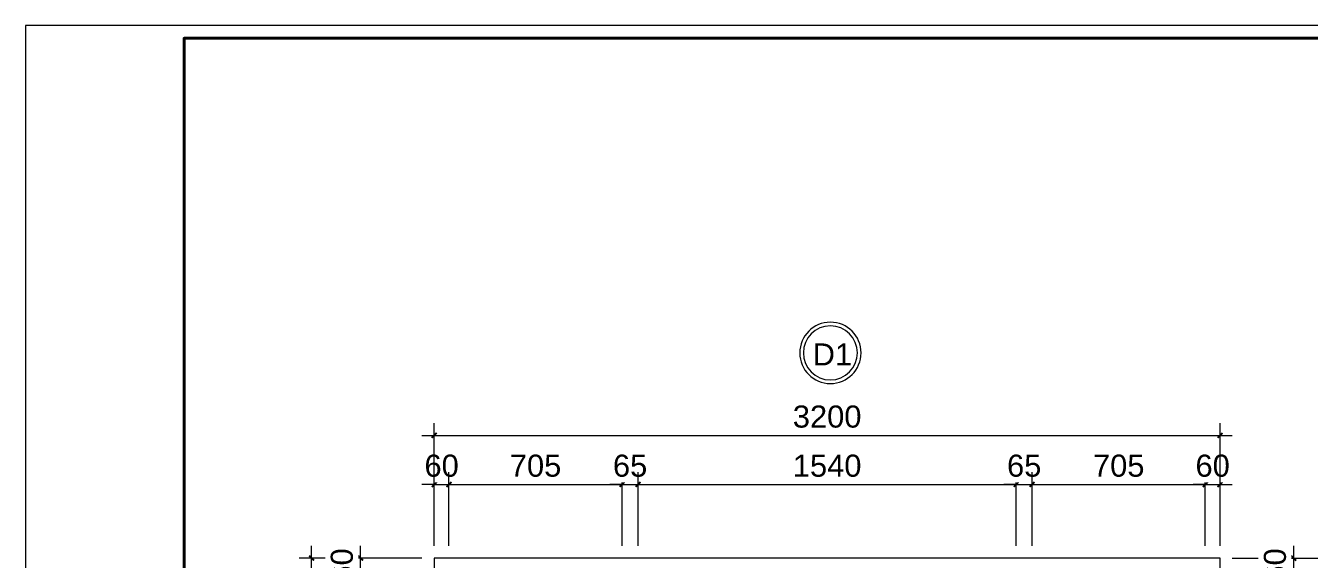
# Model space of a CAD drawing. Header units: inches. Extents: x 921646 to 2157952, y -92667 to 262089.
# Drawn here: x 1944323 to 1949550, y -16349 to -14175 of the extents above; entities that cross this region are included whole.
import ezdxf
from ezdxf.enums import TextEntityAlignment as Align

# ---------------------------------------------------------------- set-up
doc = ezdxf.new("R2010")
doc.units = ezdxf.units.IN
doc.header["$MEASUREMENT"] = 0
doc.layers.get('DEFPOINTS').update_dxf_attribs({"lineweight": 9})
for name, color, linetype, lineweight in [('11 CUA', 42, 'Continuous', 15), ('15 TEXT', 134, 'Continuous', 15), ('Cp Net Manh 0.15', 8, 'Continuous', 15), ('Cp Net Thep 0.40', 2, 'Continuous', 40), ('dim', 252, 'Continuous', 9)]:
    doc.layers.add(name, color=color, linetype=linetype, lineweight=lineweight)
doc.styles.add('ARIAL', font='arial.ttf')
doc.styles.add('CHU', font='arial.ttf')
doc.styles.add('kich thuot', font='arial.ttf', dxfattribs={"width": 0.8})
doc.dimstyles.new('VJC100', dxfattribs={"dimscale": 1.2, "dimtxt": 200, "dimasz": 100, "dimexe": 100, "dimexo": 0, "dimgap": 60, "dimtad": 1, "dimdec": 0, "dimlfac": -1, "dimzin": 9, "dimdsep": 46, "dimtxsty": 'CHU', "dimblk": 'ARCHTICK', "dimcen": 0.9, "dimdle": 100, "dimclrd": 251, "dimclre": 251, "dimclrt": 3, "dimadec": 0, "dimazin": 0, "dimtfac": 1, "dimtdec": 0, "dimtix": 1, "dimtmove": 2, "dimatfit": 3, "dimfxl": 500, "dimtolj": 1, "dimtzin": 0, "dimlwd": 13, "dimlwe": 9, "dimarcsym": 0})

# ---------------------------------------------------------------- blocks, each defined once
blk = doc.blocks.new('_ArchTick')
at = {"layer": 'dim', "const_width": 0.15}
blk.add_lwpolyline([(0.2, 0.2), (-0.2, -0.2)], dxfattribs=at)
blk = doc.blocks.new('*D713')
at = {"layer": 'DEFPOINTS', "color": 0, "transparency": 16777216}
for p in [(1945486.7, -16344.4), (1945986.7, -16344.4), (1945986.7, -19234.4)]:
    blk.add_point(p, dxfattribs=at)
at = {"layer": 'dim', "color": 251, "lineweight": 13, "transparency": 16777216}
blk.add_line((1945486.7, -19284.4), (1945486.7, -16294.4), dxfattribs=at)
at = {"layer": 'dim', "color": 251, "lineweight": 9, "transparency": 16777216}
for p, q in [((1945936.7, -16344.4), (1945436.7, -16344.4)), ((1945936.7, -19234.4), (1945436.7, -19234.4))]:
    blk.add_line(p, q, dxfattribs=at)
at = {"layer": 'dim', "color": 251, "lineweight": 13, "transparency": 16777216, "xscale": 50, "yscale": 50, "zscale": 50}
for p, rotation in [((1945486.7, -16344.4), 90), ((1945486.7, -19234.4), 270)]:
    blk.add_blockref('_ArchTick', p, dxfattribs=dict(at, rotation=rotation))
at = {"layer": 'dim', "color": 3, "transparency": 16777216, "insert": (1945410.8, -17789.4), "char_height": 90, "attachment_point": 5, "rotation": 90, "style": 'CHU', "bg_fill": 3, "box_fill_scale": 1.25, "bg_fill_color": 9, "bg_fill_true_color": 13158600, "bg_fill_transparency": 0}
blk.add_mtext('\\A1;2890', dxfattribs=at)
blk = doc.blocks.new('*D727')
at = {"layer": 'DEFPOINTS', "color": 0, "transparency": 16777216}
for p in [(1945986.7, -16344.4), (1945986.7, -16404.4)]:
    blk.add_point(p, dxfattribs=at)
at = {"layer": 'dim', "color": 251, "lineweight": 13, "transparency": 16777216}
for p, q in [((1945686.7, -16344.4), (1945686.7, -16294.4)), ((1945686.7, -16404.4), (1945686.7, -16344.4)), ((1945686.7, -16404.4), (1945686.7, -16454.4))]:
    blk.add_line(p, q, dxfattribs=at)
at = {"layer": 'dim', "color": 251, "lineweight": 9, "transparency": 16777216}
for p, q in [((1945936.7, -16344.4), (1945636.7, -16344.4)), ((1945936.7, -16404.4), (1945636.7, -16404.4))]:
    blk.add_line(p, q, dxfattribs=at)
at = {"layer": 'dim', "color": 251, "lineweight": 13, "transparency": 16777216, "xscale": 50, "yscale": 50, "zscale": 50}
for p, rotation in [((1945686.7, -16344.4), 270), ((1945686.7, -16404.4), 90)]:
    blk.add_blockref('_ArchTick', p, dxfattribs=dict(at, rotation=rotation))
at = {"layer": 'dim', "color": 3, "transparency": 16777216, "insert": (1945610.8, -16374.4), "char_height": 90, "attachment_point": 5, "rotation": 90, "style": 'CHU', "bg_fill": 3, "box_fill_scale": 1.25, "bg_fill_color": 9, "bg_fill_true_color": 13158600, "bg_fill_transparency": 0}
blk.add_mtext('\\A1;60', dxfattribs=at)
at = {"layer": 'DEFPOINTS', "color": 0, "transparency": 16777216}
blk.add_point((1945686.7, -16344.4), dxfattribs=at)
blk = doc.blocks.new('*D728')
at = {"layer": 'DEFPOINTS', "color": 0, "transparency": 16777216}
for p in [(1945986.7, -16344.4), (1946046.7, -16344.4)]:
    blk.add_point(p, dxfattribs=at)
at = {"layer": 'dim', "color": 251, "lineweight": 9, "transparency": 16777216}
for p, q in [((1945986.7, -16294.4), (1945986.7, -15994.4)), ((1946046.7, -16294.4), (1946046.7, -15994.4))]:
    blk.add_line(p, q, dxfattribs=at)
at = {"layer": 'dim', "color": 251, "lineweight": 13, "transparency": 16777216}
for p, q in [((1945986.7, -16044.4), (1945936.7, -16044.4)), ((1945986.7, -16044.4), (1946046.7, -16044.4)), ((1946046.7, -16044.4), (1946096.7, -16044.4))]:
    blk.add_line(p, q, dxfattribs=at)
at = {"layer": 'dim', "color": 251, "lineweight": 13, "transparency": 16777216, "xscale": 50, "yscale": 50, "zscale": 50}
blk.add_blockref('_ArchTick', (1945986.7, -16044.4), dxfattribs=at)
at = {"layer": 'dim', "color": 251, "lineweight": 13, "transparency": 16777216, "xscale": 50, "yscale": 50, "zscale": 50, "rotation": 180}
blk.add_blockref('_ArchTick', (1946046.7, -16044.4), dxfattribs=at)
at = {"layer": 'dim', "color": 3, "transparency": 16777216, "insert": (1946016.7, -15968.5), "char_height": 90, "attachment_point": 5, "style": 'CHU', "bg_fill": 3, "box_fill_scale": 1.25, "bg_fill_color": 9, "bg_fill_true_color": 13158600, "bg_fill_transparency": 0}
blk.add_mtext('\\A1;60', dxfattribs=at)
at = {"layer": 'DEFPOINTS', "color": 0, "transparency": 16777216}
blk.add_point((1946046.7, -16044.4), dxfattribs=at)
blk = doc.blocks.new('*D729')
at = {"layer": 'DEFPOINTS', "color": 0, "transparency": 16777216}
for p in [(1946751.7, -16044.4), (1946046.7, -16344.4), (1946751.7, -16344.4)]:
    blk.add_point(p, dxfattribs=at)
at = {"layer": 'dim', "color": 251, "lineweight": 9, "transparency": 16777216}
for p, q in [((1946046.7, -16294.4), (1946046.7, -15994.4)), ((1946751.7, -16294.4), (1946751.7, -15994.4))]:
    blk.add_line(p, q, dxfattribs=at)
at = {"layer": 'dim', "color": 251, "lineweight": 13, "transparency": 16777216}
blk.add_line((1945996.7, -16044.4), (1946801.7, -16044.4), dxfattribs=at)
at = {"layer": 'dim', "color": 251, "lineweight": 13, "transparency": 16777216, "xscale": 50, "yscale": 50, "zscale": 50, "rotation": 180}
blk.add_blockref('_ArchTick', (1946046.7, -16044.4), dxfattribs=at)
at = {"layer": 'dim', "color": 251, "lineweight": 13, "transparency": 16777216, "xscale": 50, "yscale": 50, "zscale": 50}
blk.add_blockref('_ArchTick', (1946751.7, -16044.4), dxfattribs=at)
at = {"layer": 'dim', "color": 3, "transparency": 16777216, "insert": (1946399.2, -15968.5), "char_height": 90, "attachment_point": 5, "style": 'CHU', "bg_fill": 3, "box_fill_scale": 1.25, "bg_fill_color": 9, "bg_fill_true_color": 13158600, "bg_fill_transparency": 0}
blk.add_mtext('\\A1;705', dxfattribs=at)
blk = doc.blocks.new('*D730')
at = {"layer": 'DEFPOINTS', "color": 0, "transparency": 16777216}
for p in [(1946751.7, -16344.4), (1946816.7, -16344.4)]:
    blk.add_point(p, dxfattribs=at)
at = {"layer": 'dim', "color": 251, "lineweight": 9, "transparency": 16777216}
for p, q in [((1946751.7, -16294.4), (1946751.7, -15994.4)), ((1946816.7, -16294.4), (1946816.7, -15994.4))]:
    blk.add_line(p, q, dxfattribs=at)
at = {"layer": 'dim', "color": 251, "lineweight": 13, "transparency": 16777216}
for p, q in [((1946751.7, -16044.4), (1946701.7, -16044.4)), ((1946751.7, -16044.4), (1946816.7, -16044.4)), ((1946816.7, -16044.4), (1946866.7, -16044.4))]:
    blk.add_line(p, q, dxfattribs=at)
at = {"layer": 'dim', "color": 251, "lineweight": 13, "transparency": 16777216, "xscale": 50, "yscale": 50, "zscale": 50}
blk.add_blockref('_ArchTick', (1946751.7, -16044.4), dxfattribs=at)
at = {"layer": 'dim', "color": 251, "lineweight": 13, "transparency": 16777216, "xscale": 50, "yscale": 50, "zscale": 50, "rotation": 180}
blk.add_blockref('_ArchTick', (1946816.7, -16044.4), dxfattribs=at)
at = {"layer": 'dim', "color": 3, "transparency": 16777216, "insert": (1946784.2, -15968.5), "char_height": 90, "attachment_point": 5, "style": 'CHU', "bg_fill": 3, "box_fill_scale": 1.25, "bg_fill_color": 9, "bg_fill_true_color": 13158600, "bg_fill_transparency": 0}
blk.add_mtext('\\A1;65', dxfattribs=at)
at = {"layer": 'DEFPOINTS', "color": 0, "transparency": 16777216}
blk.add_point((1946816.7, -16044.4), dxfattribs=at)
blk = doc.blocks.new('*D731')
at = {"layer": 'DEFPOINTS', "color": 0, "transparency": 16777216}
for p in [(1948356.7, -16044.4), (1946816.7, -16344.4), (1948356.7, -16344.4)]:
    blk.add_point(p, dxfattribs=at)
at = {"layer": 'dim', "color": 251, "lineweight": 9, "transparency": 16777216}
for p, q in [((1946816.7, -16294.4), (1946816.7, -15994.4)), ((1948356.7, -16294.4), (1948356.7, -15994.4))]:
    blk.add_line(p, q, dxfattribs=at)
at = {"layer": 'dim', "color": 251, "lineweight": 13, "transparency": 16777216}
blk.add_line((1946766.7, -16044.4), (1948406.7, -16044.4), dxfattribs=at)
at = {"layer": 'dim', "color": 251, "lineweight": 13, "transparency": 16777216, "xscale": 50, "yscale": 50, "zscale": 50, "rotation": 180}
blk.add_blockref('_ArchTick', (1946816.7, -16044.4), dxfattribs=at)
at = {"layer": 'dim', "color": 251, "lineweight": 13, "transparency": 16777216, "xscale": 50, "yscale": 50, "zscale": 50}
blk.add_blockref('_ArchTick', (1948356.7, -16044.4), dxfattribs=at)
at = {"layer": 'dim', "color": 3, "transparency": 16777216, "insert": (1947586.7, -15968.5), "char_height": 90, "attachment_point": 5, "style": 'CHU', "bg_fill": 3, "box_fill_scale": 1.25, "bg_fill_color": 9, "bg_fill_true_color": 13158600, "bg_fill_transparency": 0}
blk.add_mtext('\\A1;1540', dxfattribs=at)
blk = doc.blocks.new('*D732')
at = {"layer": 'DEFPOINTS', "color": 0, "transparency": 16777216}
for p in [(1948356.7, -16344.4), (1948421.7, -16344.4)]:
    blk.add_point(p, dxfattribs=at)
at = {"layer": 'dim', "color": 251, "lineweight": 9, "transparency": 16777216}
for p, q in [((1948356.7, -16294.4), (1948356.7, -15994.4)), ((1948421.7, -16294.4), (1948421.7, -15994.4))]:
    blk.add_line(p, q, dxfattribs=at)
at = {"layer": 'dim', "color": 251, "lineweight": 13, "transparency": 16777216}
for p, q in [((1948356.7, -16044.4), (1948306.7, -16044.4)), ((1948356.7, -16044.4), (1948421.7, -16044.4)), ((1948421.7, -16044.4), (1948471.7, -16044.4))]:
    blk.add_line(p, q, dxfattribs=at)
at = {"layer": 'dim', "color": 251, "lineweight": 13, "transparency": 16777216, "xscale": 50, "yscale": 50, "zscale": 50}
blk.add_blockref('_ArchTick', (1948356.7, -16044.4), dxfattribs=at)
at = {"layer": 'dim', "color": 251, "lineweight": 13, "transparency": 16777216, "xscale": 50, "yscale": 50, "zscale": 50, "rotation": 180}
blk.add_blockref('_ArchTick', (1948421.7, -16044.4), dxfattribs=at)
at = {"layer": 'dim', "color": 3, "transparency": 16777216, "insert": (1948389.2, -15968.5), "char_height": 90, "attachment_point": 5, "style": 'CHU', "bg_fill": 3, "box_fill_scale": 1.25, "bg_fill_color": 9, "bg_fill_true_color": 13158600, "bg_fill_transparency": 0}
blk.add_mtext('\\A1;65', dxfattribs=at)
at = {"layer": 'DEFPOINTS', "color": 0, "transparency": 16777216}
blk.add_point((1948421.7, -16044.4), dxfattribs=at)
blk = doc.blocks.new('*D733')
at = {"layer": 'DEFPOINTS', "color": 0, "transparency": 16777216}
for p in [(1949126.7, -16044.4), (1948421.7, -16344.4), (1949126.7, -16344.4)]:
    blk.add_point(p, dxfattribs=at)
at = {"layer": 'dim', "color": 251, "lineweight": 9, "transparency": 16777216}
for p, q in [((1948421.7, -16294.4), (1948421.7, -15994.4)), ((1949126.7, -16294.4), (1949126.7, -15994.4))]:
    blk.add_line(p, q, dxfattribs=at)
at = {"layer": 'dim', "color": 251, "lineweight": 13, "transparency": 16777216}
blk.add_line((1948371.7, -16044.4), (1949176.7, -16044.4), dxfattribs=at)
at = {"layer": 'dim', "color": 251, "lineweight": 13, "transparency": 16777216, "xscale": 50, "yscale": 50, "zscale": 50, "rotation": 180}
blk.add_blockref('_ArchTick', (1948421.7, -16044.4), dxfattribs=at)
at = {"layer": 'dim', "color": 251, "lineweight": 13, "transparency": 16777216, "xscale": 50, "yscale": 50, "zscale": 50}
blk.add_blockref('_ArchTick', (1949126.7, -16044.4), dxfattribs=at)
at = {"layer": 'dim', "color": 3, "transparency": 16777216, "insert": (1948774.2, -15968.5), "char_height": 90, "attachment_point": 5, "style": 'CHU', "bg_fill": 3, "box_fill_scale": 1.25, "bg_fill_color": 9, "bg_fill_true_color": 13158600, "bg_fill_transparency": 0}
blk.add_mtext('\\A1;705', dxfattribs=at)
blk = doc.blocks.new('*D734')
at = {"layer": 'DEFPOINTS', "color": 0, "transparency": 16777216}
for p in [(1949126.7, -16344.4), (1949186.7, -16344.4)]:
    blk.add_point(p, dxfattribs=at)
at = {"layer": 'dim', "color": 251, "lineweight": 9, "transparency": 16777216}
for p, q in [((1949126.7, -16294.4), (1949126.7, -15994.4)), ((1949186.7, -16294.4), (1949186.7, -15994.4))]:
    blk.add_line(p, q, dxfattribs=at)
at = {"layer": 'dim', "color": 251, "lineweight": 13, "transparency": 16777216}
for p, q in [((1949126.7, -16044.4), (1949076.7, -16044.4)), ((1949126.7, -16044.4), (1949186.7, -16044.4)), ((1949186.7, -16044.4), (1949236.7, -16044.4))]:
    blk.add_line(p, q, dxfattribs=at)
at = {"layer": 'dim', "color": 251, "lineweight": 13, "transparency": 16777216, "xscale": 50, "yscale": 50, "zscale": 50}
blk.add_blockref('_ArchTick', (1949126.7, -16044.4), dxfattribs=at)
at = {"layer": 'dim', "color": 251, "lineweight": 13, "transparency": 16777216, "xscale": 50, "yscale": 50, "zscale": 50, "rotation": 180}
blk.add_blockref('_ArchTick', (1949186.7, -16044.4), dxfattribs=at)
at = {"layer": 'dim', "color": 3, "transparency": 16777216, "insert": (1949156.7, -15968.5), "char_height": 90, "attachment_point": 5, "style": 'CHU', "bg_fill": 3, "box_fill_scale": 1.25, "bg_fill_color": 9, "bg_fill_true_color": 13158600, "bg_fill_transparency": 0}
blk.add_mtext('\\A1;60', dxfattribs=at)
at = {"layer": 'DEFPOINTS', "color": 0, "transparency": 16777216}
blk.add_point((1949186.7, -16044.4), dxfattribs=at)
blk = doc.blocks.new('*D735')
at = {"layer": 'DEFPOINTS', "color": 0, "transparency": 16777216}
for p in [(1949186.7, -15844.4), (1945986.7, -16344.4), (1949186.7, -16344.4)]:
    blk.add_point(p, dxfattribs=at)
at = {"layer": 'dim', "color": 251, "lineweight": 9, "transparency": 16777216}
for p, q in [((1945986.7, -16294.4), (1945986.7, -15794.4)), ((1949186.7, -16294.4), (1949186.7, -15794.4))]:
    blk.add_line(p, q, dxfattribs=at)
at = {"layer": 'dim', "color": 251, "lineweight": 13, "transparency": 16777216}
blk.add_line((1945936.7, -15844.4), (1949236.7, -15844.4), dxfattribs=at)
at = {"layer": 'dim', "color": 251, "lineweight": 13, "transparency": 16777216, "xscale": 50, "yscale": 50, "zscale": 50, "rotation": 180}
blk.add_blockref('_ArchTick', (1945986.7, -15844.4), dxfattribs=at)
at = {"layer": 'dim', "color": 251, "lineweight": 13, "transparency": 16777216, "xscale": 50, "yscale": 50, "zscale": 50}
blk.add_blockref('_ArchTick', (1949186.7, -15844.4), dxfattribs=at)
at = {"layer": 'dim', "color": 3, "transparency": 16777216, "insert": (1947586.7, -15768.4), "char_height": 90, "attachment_point": 5, "style": 'CHU', "bg_fill": 3, "box_fill_scale": 1.25, "bg_fill_color": 9, "bg_fill_true_color": 13158600, "bg_fill_transparency": 0}
blk.add_mtext('\\A1;3200', dxfattribs=at)
blk = doc.blocks.new('KH CUA')
at = {"layer": '11 CUA'}
blk.add_circle((0, 0), 187, dxfattribs=at)
at = {"layer": '15 TEXT', "color": 7}
blk.add_circle((0, 0), 165, dxfattribs=at)
at = {"layer": '15 TEXT', "style": 'kich thuot', "width": 0.6, "flags": 4}
blk.add_attdef('A', text='', height=250, dxfattribs=at).set_placement((5.7, -116.9), align=Align.CENTER)
blk = doc.blocks.new('*D739')
at = {"layer": 'DEFPOINTS', "color": 0, "transparency": 16777216}
for p in [(1949186.7, -16344.4), (1949686.7, -16344.4), (1949186.7, -19234.4)]:
    blk.add_point(p, dxfattribs=at)
at = {"layer": 'dim', "color": 251, "lineweight": 13, "transparency": 16777216}
blk.add_line((1949686.7, -19284.4), (1949686.7, -16294.4), dxfattribs=at)
at = {"layer": 'dim', "color": 251, "lineweight": 9, "transparency": 16777216}
for p, q in [((1949236.7, -16344.4), (1949736.7, -16344.4)), ((1949236.7, -19234.4), (1949736.7, -19234.4))]:
    blk.add_line(p, q, dxfattribs=at)
at = {"layer": 'dim', "color": 251, "lineweight": 13, "transparency": 16777216, "xscale": 50, "yscale": 50, "zscale": 50}
for p, rotation in [((1949686.7, -16344.4), 90), ((1949686.7, -19234.4), 270)]:
    blk.add_blockref('_ArchTick', p, dxfattribs=dict(at, rotation=rotation))
at = {"layer": 'dim', "color": 3, "transparency": 16777216, "insert": (1949610.8, -17789.4), "char_height": 90, "attachment_point": 5, "rotation": 90, "style": 'CHU', "bg_fill": 3, "box_fill_scale": 1.25, "bg_fill_color": 9, "bg_fill_true_color": 13158600, "bg_fill_transparency": 0}
blk.add_mtext('\\A1;2890', dxfattribs=at)
blk = doc.blocks.new('*D740')
at = {"layer": 'DEFPOINTS', "color": 0, "transparency": 16777216}
for p in [(1949186.7, -16344.4), (1949186.7, -16404.4)]:
    blk.add_point(p, dxfattribs=at)
at = {"layer": 'dim', "color": 251, "lineweight": 13, "transparency": 16777216}
for p, q in [((1949486.7, -16344.4), (1949486.7, -16294.4)), ((1949486.7, -16404.4), (1949486.7, -16344.4)), ((1949486.7, -16404.4), (1949486.7, -16454.4))]:
    blk.add_line(p, q, dxfattribs=at)
at = {"layer": 'dim', "color": 251, "lineweight": 9, "transparency": 16777216}
for p, q in [((1949236.7, -16344.4), (1949536.7, -16344.4)), ((1949236.7, -16404.4), (1949536.7, -16404.4))]:
    blk.add_line(p, q, dxfattribs=at)
at = {"layer": 'dim', "color": 251, "lineweight": 13, "transparency": 16777216, "xscale": 50, "yscale": 50, "zscale": 50}
for p, rotation in [((1949486.7, -16344.4), 270), ((1949486.7, -16404.4), 90)]:
    blk.add_blockref('_ArchTick', p, dxfattribs=dict(at, rotation=rotation))
at = {"layer": 'dim', "color": 3, "transparency": 16777216, "insert": (1949410.8, -16374.4), "char_height": 90, "attachment_point": 5, "rotation": 90, "style": 'CHU', "bg_fill": 3, "box_fill_scale": 1.25, "bg_fill_color": 9, "bg_fill_true_color": 13158600, "bg_fill_transparency": 0}
blk.add_mtext('\\A1;60', dxfattribs=at)
at = {"layer": 'DEFPOINTS', "color": 0, "transparency": 16777216}
blk.add_point((1949486.7, -16344.4), dxfattribs=at)
blk = doc.blocks.new('Khung Ht dep')
at = {"layer": 'Cp Net Thep 0.40', "color": 106, "flags": 128}
blk.add_lwpolyline([(30380, 21415), (30380, 1792), (3162, 1792), (3162, 21415)], close=True, dxfattribs=at)
at = {"layer": 'DEFPOINTS', "ltscale": 100}
blk.add_lwpolyline([(30430, 1692), (30430, 21515), (1912, 21515), (1912, 1692)], close=True, dxfattribs=at)

msp = doc.modelspace()

# ---------------------------------------------------------------- linework, layer by layer
at = {"layer": '11 CUA'}
msp.add_lwpolyline([(1949126.7, -19234.4), (1949186.7, -19234.4), (1949186.7, -16344.4), (1945986.7, -16344.4), (1945986.7, -19234.4), (1946046.7, -19234.4), (1946046.7, -16404.4), (1949126.7, -16404.4)], close=True, dxfattribs=at)

# ---------------------------------------------------------------- block references
at = {"layer": '15 TEXT'}
ref = msp.add_blockref('KH CUA', (1947600, -15508.4), dxfattribs=dict(at, xscale=-0.6676080590873511, yscale=0.6676080591890505, zscale=0.667608059193803))
ref.add_attrib('A', 'D1', dxfattribs={"height": 90, "style": 'ARIAL'}).set_placement((1947608.1, -15559.7), align=Align.CENTER)

# ---------------------------------------------------------------- next in the draw order: dimensions: what is measured, and where the dimension line sits
at = {"layer": 'dim'}
dim = msp.add_linear_dim(base=(1945486.7, -16344.4), p1=(1945986.7, -19234.4), p2=(1945986.7, -16344.4), angle=90, dimstyle='VJC100', override={"dimscale": 0.5, "dimtxt": 180, "dimexo": 100, "dimtfill": 1}, dxfattribs=at)
dim.commit()
dim.dimension.update_dxf_attribs({"geometry": '*D713', "text_midpoint": (1945410.8, -17789.4)})

# ---------------------------------------------------------------- next in the draw order: dimensions: what is measured, and where the dimension line sits
dim = msp.add_linear_dim(base=(1945686.7, -16344.4), p1=(1945986.7, -16404.4), p2=(1945986.7, -16344.4), angle=90, dimstyle='VJC100', override={"dimscale": 0.5, "dimtxt": 180, "dimexo": 100, "dimtfill": 1}, dxfattribs=at)
dim.commit()
dim.dimension.update_dxf_attribs({"geometry": '*D727', "text_midpoint": (1945610.8, -16374.4)})

# ---------------------------------------------------------------- next in the draw order: dimensions: what is measured, and where the dimension line sits
dim = msp.add_linear_dim(base=(1946046.7, -16044.4), p1=(1945986.7, -16344.4), p2=(1946046.7, -16344.4), dimstyle='VJC100', override={"dimscale": 0.5, "dimtxt": 180, "dimexo": 100, "dimtfill": 1}, dxfattribs=at)
dim.commit()
dim.dimension.update_dxf_attribs({"geometry": '*D728', "text_midpoint": (1946016.7, -15968.5)})

# ---------------------------------------------------------------- next in the draw order: dimensions: what is measured, and where the dimension line sits
dim = msp.add_linear_dim(base=(1946751.7, -16044.4), p1=(1946046.7, -16344.4), p2=(1946751.7, -16344.4), dimstyle='VJC100', override={"dimscale": 0.5, "dimtxt": 180, "dimexo": 100, "dimtfill": 1}, dxfattribs=at)
dim.commit()
dim.dimension.update_dxf_attribs({"geometry": '*D729', "text_midpoint": (1946399.2, -15968.5)})

# ---------------------------------------------------------------- next in the draw order: dimensions: what is measured, and where the dimension line sits
dim = msp.add_linear_dim(base=(1946816.7, -16044.4), p1=(1946751.7, -16344.4), p2=(1946816.7, -16344.4), dimstyle='VJC100', override={"dimscale": 0.5, "dimtxt": 180, "dimexo": 100, "dimtfill": 1}, dxfattribs=at)
dim.commit()
dim.dimension.update_dxf_attribs({"geometry": '*D730', "text_midpoint": (1946784.2, -15968.5)})

# ---------------------------------------------------------------- next in the draw order: dimensions: what is measured, and where the dimension line sits
dim = msp.add_linear_dim(base=(1948356.7, -16044.4), p1=(1946816.7, -16344.4), p2=(1948356.7, -16344.4), dimstyle='VJC100', override={"dimscale": 0.5, "dimtxt": 180, "dimexo": 100, "dimtfill": 1}, dxfattribs=at)
dim.commit()
dim.dimension.update_dxf_attribs({"geometry": '*D731', "text_midpoint": (1947586.7, -15968.5)})

# ---------------------------------------------------------------- next in the draw order: dimensions: what is measured, and where the dimension line sits
dim = msp.add_linear_dim(base=(1948421.7, -16044.4), p1=(1948356.7, -16344.4), p2=(1948421.7, -16344.4), dimstyle='VJC100', override={"dimscale": 0.5, "dimtxt": 180, "dimexo": 100, "dimtfill": 1}, dxfattribs=at)
dim.commit()
dim.dimension.update_dxf_attribs({"geometry": '*D732', "text_midpoint": (1948389.2, -15968.5)})

# ---------------------------------------------------------------- next in the draw order: dimensions: what is measured, and where the dimension line sits
dim = msp.add_linear_dim(base=(1949126.7, -16044.4), p1=(1948421.7, -16344.4), p2=(1949126.7, -16344.4), dimstyle='VJC100', override={"dimscale": 0.5, "dimtxt": 180, "dimexo": 100, "dimtfill": 1}, dxfattribs=at)
dim.commit()
dim.dimension.update_dxf_attribs({"geometry": '*D733', "text_midpoint": (1948774.2, -15968.5)})

# ---------------------------------------------------------------- next in the draw order: dimensions: what is measured, and where the dimension line sits
dim = msp.add_linear_dim(base=(1949186.7, -16044.4), p1=(1949126.7, -16344.4), p2=(1949186.7, -16344.4), dimstyle='VJC100', override={"dimscale": 0.5, "dimtxt": 180, "dimexo": 100, "dimtfill": 1}, dxfattribs=at)
dim.commit()
dim.dimension.update_dxf_attribs({"geometry": '*D734', "text_midpoint": (1949156.7, -15968.5)})

# ---------------------------------------------------------------- next in the draw order: dimensions: what is measured, and where the dimension line sits
dim = msp.add_linear_dim(base=(1949186.7, -15844.4), p1=(1945986.7, -16344.4), p2=(1949186.7, -16344.4), dimstyle='VJC100', override={"dimscale": 0.5, "dimtxt": 180, "dimexo": 100, "dimtfill": 1}, dxfattribs=at)
dim.commit()
dim.dimension.update_dxf_attribs({"geometry": '*D735', "text_midpoint": (1947586.7, -15768.4)})

# ---------------------------------------------------------------- next in the draw order: dimensions: what is measured, and where the dimension line sits
dim = msp.add_linear_dim(base=(1949686.7, -16344.4), p1=(1949186.7, -19234.4), p2=(1949186.7, -16344.4), angle=90, dimstyle='VJC100', override={"dimscale": 0.5, "dimtxt": 180, "dimexo": 100, "dimtfill": 1}, dxfattribs=at)
dim.commit()
dim.dimension.update_dxf_attribs({"geometry": '*D739', "text_midpoint": (1949610.8, -17789.4)})

# ---------------------------------------------------------------- next in the draw order: dimensions: what is measured, and where the dimension line sits
dim = msp.add_linear_dim(base=(1949486.7, -16344.4), p1=(1949186.7, -16404.4), p2=(1949186.7, -16344.4), angle=90, dimstyle='VJC100', override={"dimscale": 0.5, "dimtxt": 180, "dimexo": 100, "dimtfill": 1}, dxfattribs=at)
dim.commit()
dim.dimension.update_dxf_attribs({"geometry": '*D740', "text_midpoint": (1949410.8, -16374.4)})

# ---------------------------------------------------------------- next in the draw order: block references
at = {"layer": 'Cp Net Manh 0.15', "xscale": 0.5160658647642057, "yscale": 0.5160658647642057, "zscale": 0.5160658647642057}
msp.add_blockref('Khung Ht dep', (1943335.8, -25278.5), dxfattribs=at)

doc.saveas('drawing.dxf')
